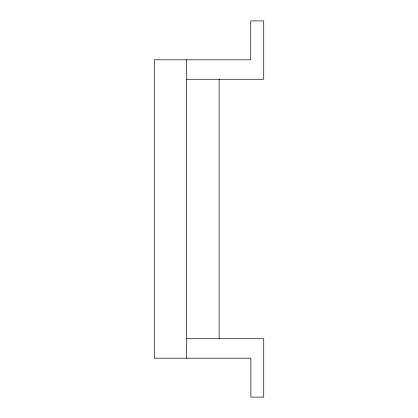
<?xml version="1.0" encoding="UTF-8"?>
<svg xmlns="http://www.w3.org/2000/svg" width="418" height="418" viewBox="0 0 418 418"><rect width="100%" height="100%" fill="white"/><g stroke="black" fill="none" stroke-linecap="round" stroke-linejoin="round"><path stroke-width="0.63" d="M186.705 79.274L263.727 79.274L263.727 20.9L250.753 20.9L250.753 59.816L154.273 59.816L154.273 358.184L250.873 358.184L250.873 397.1L263.727 397.1L263.727 338.726L186.705 338.726M219.136 79.274L219.136 338.726M186.705 59.816L186.705 358.184"/></g></svg>
